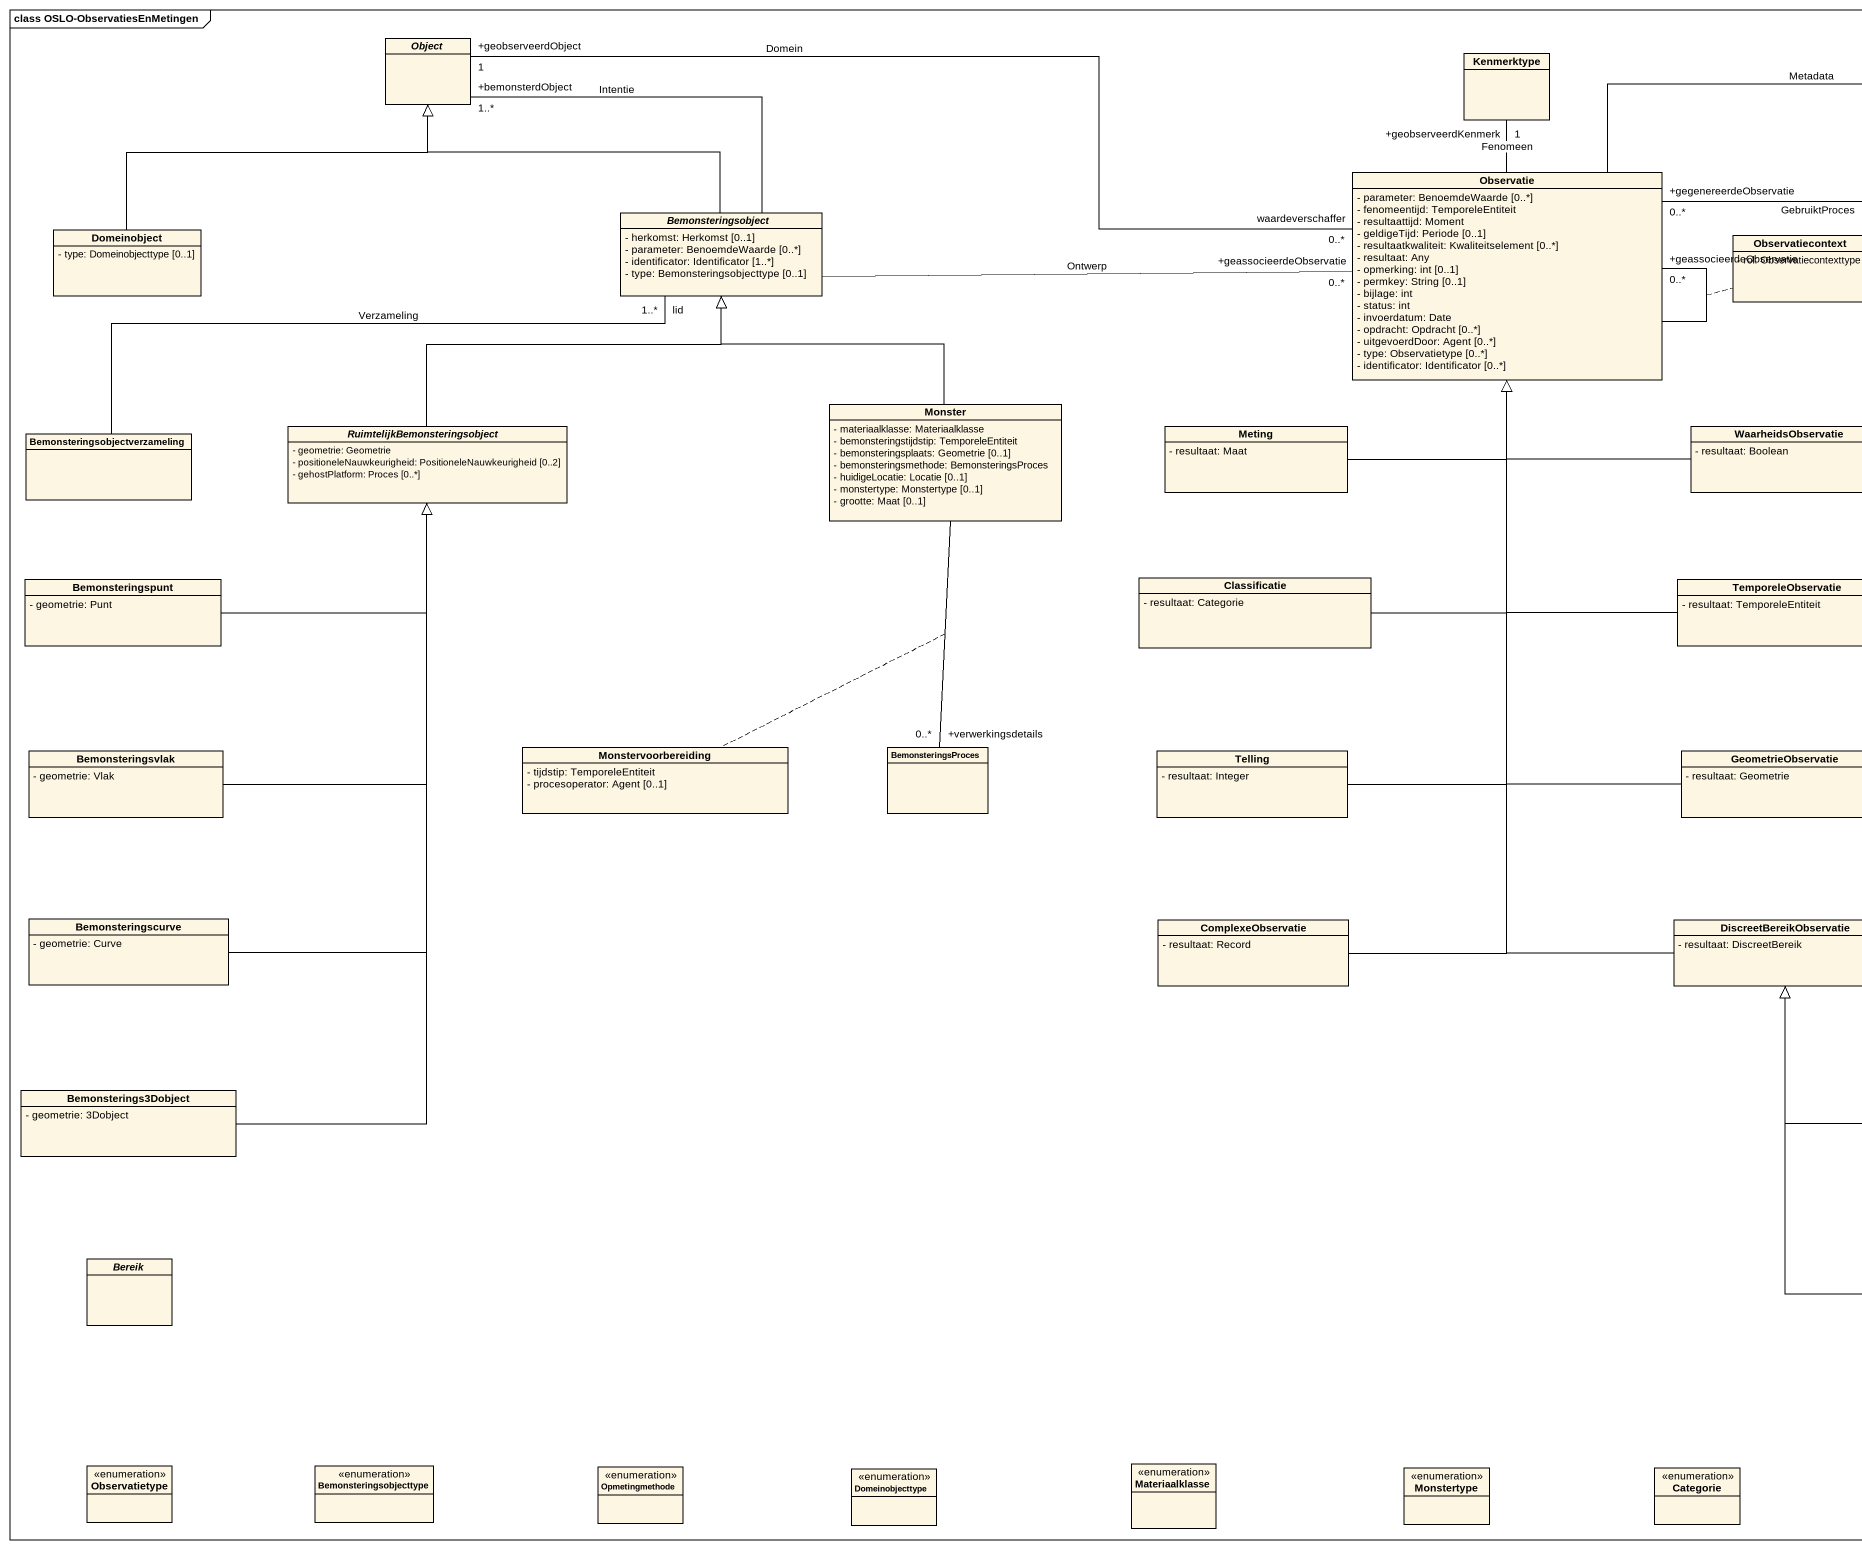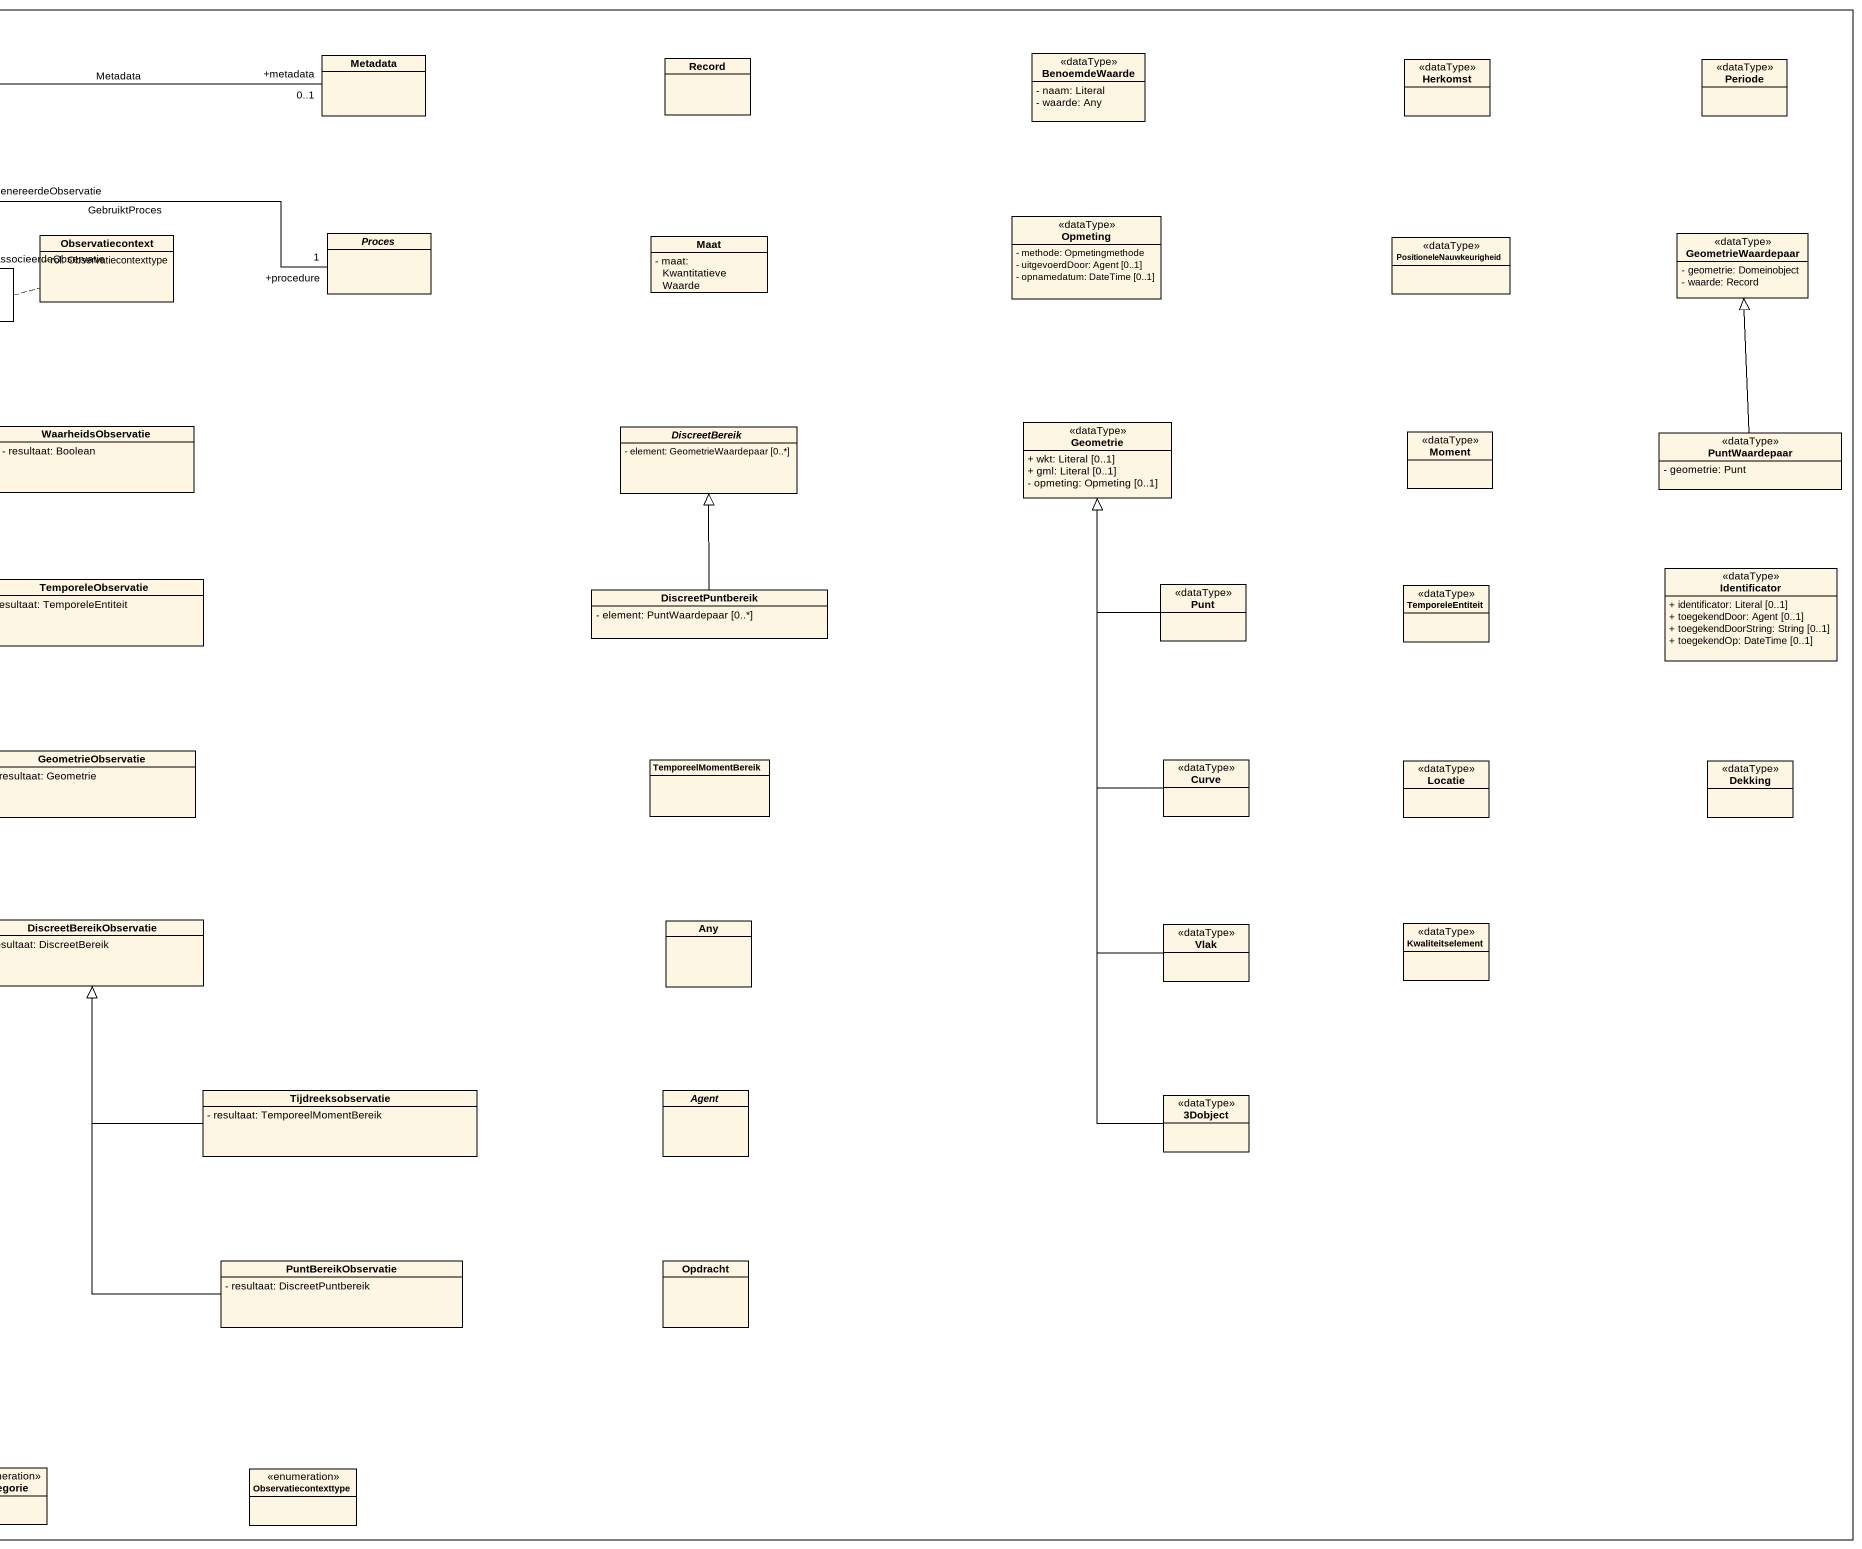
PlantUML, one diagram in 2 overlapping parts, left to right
@startuml
mainframe class OSLO-ObservatiesEnMetingen
hide circle
hide empty members
skinparam classAttributeIconSize 0
abstract class "Object" as Object_
class Kenmerktype
class Metadata
class "Record" as Record_
class BenoemdeWaarde <<dataType>> {
  - naam: Literal
  - waarde: Any
}
class Herkomst <<dataType>>
class Periode <<dataType>>
class Observatie {
  - parameter: BenoemdeWaarde [0..*]
  - fenomeentijd: TemporeleEntiteit
  - resultaattijd: Moment
  - geldigeTijd: Periode [0..1]
  - resultaatkwaliteit: Kwaliteitselement [0..*]
  - resultaat: Any
  - opmerking: int [0..1]
  - permkey: String [0..1]
  - bijlage: int
  - status: int
  - invoerdatum: Date
  - opdracht: Opdracht [0..*]
  - uitgevoerdDoor: Agent [0..*]
  - type: Observatietype [0..*]
  - identificator: Identificator [0..*]
}
class Domeinobject {
  - type: Domeinobjecttype [0..1]
}
abstract class Bemonsteringsobject {
  - herkomst: Herkomst [0..1]
  - parameter: BenoemdeWaarde [0..*]
  - identificator: Identificator [1..*]
  - type: Bemonsteringsobjecttype [0..1]
}
class Observatiecontext {
  - rol: Observatiecontexttype
}
abstract class Proces
class Maat {
  - maat: KwantitatieveWaarde
}
class Opmeting <<dataType>> {
  - methode: Opmetingmethode
  - uitgevoerdDoor: Agent [0..1]
  - opnamedatum: DateTime [0..1]
}
class PositioneleNauwkeurigheid <<dataType>>
class GeometrieWaardepaar <<dataType>> {
  - geometrie: Domeinobject
  - waarde: Record
}
class Monster {
  - materiaalklasse: Materiaalklasse
  - bemonsteringstijdstip: TemporeleEntiteit
  - bemonsteringsplaats: Geometrie [0..1]
  - bemonsteringsmethode: BemonsteringsProces
  - huidigeLocatie: Locatie [0..1]
  - monstertype: Monstertype [0..1]
  - grootte: Maat [0..1]
}
class Geometrie <<dataType>> {
  + wkt: Literal [0..1]
  + gml: Literal [0..1]
  - opmeting: Opmeting [0..1]
}
class "Bemonsteringsobjectverzameling" as Bemonsteringsobjectverzameli
abstract class "RuimtelijkBemonsteringsobject" as RuimtelijkBemonsteringsobjec {
  - geometrie: Geometrie
  - positioneleNauwkeurigheid: PositioneleNauwkeurigheid [0..2]
  - gehostPlatform: Proces [0..*]
}
class Meting {
  - resultaat: Maat
}
class WaarheidsObservatie {
  - resultaat: Boolean
}
abstract class DiscreetBereik {
  - element: GeometrieWaardepaar [0..*]
}
class Moment <<dataType>>
class PuntWaardepaar <<dataType>> {
  - geometrie: Punt
}
class Bemonsteringspunt {
  - geometrie: Punt
}
class Classificatie {
  - resultaat: Categorie
}
class TemporeleObservatie {
  - resultaat: TemporeleEntiteit
}
class DiscreetPuntbereik {
  - element: PuntWaardepaar [0..*]
}
class Punt <<dataType>>
class TemporeleEntiteit <<dataType>>
class Identificator <<dataType>> {
  + identificator: Literal [0..1]
  + toegekendDoor: Agent [0..1]
  + toegekendDoorString: String [0..1]
  + toegekendOp: DateTime [0..1]
}
class Bemonsteringsvlak {
  - geometrie: Vlak
}
class Monstervoorbereiding {
  - tijdstip: TemporeleEntiteit
  - procesoperator: Agent [0..1]
}
class BemonsteringsProces
class Telling {
  - resultaat: Integer
}
class GeometrieObservatie {
  - resultaat: Geometrie
}
class TemporeelMomentBereik
class Curve <<dataType>>
class Locatie <<dataType>>
class Dekking <<dataType>>
class Bemonsteringscurve {
  - geometrie: Curve
}
class ComplexeObservatie {
  - resultaat: Record
}
class DiscreetBereikObservatie {
  - resultaat: DiscreetBereik
}
class Any
class Vlak <<dataType>>
class Kwaliteitselement <<dataType>>
class Bemonsterings3Dobject {
  - geometrie: 3Dobject
}
class Tijdreeksobservatie {
  - resultaat: TemporeelMomentBereik
}
abstract class "Agent" as Agent_
class "3Dobject" as c3Dobject <<dataType>>
abstract class Bereik
class PuntBereikObservatie {
  - resultaat: DiscreetPuntbereik
}
class Opdracht
enum Observatietype
enum Bemonsteringsobjecttype
enum Opmetingmethode
enum Domeinobjecttype
enum Materiaalklasse
enum Monstertype
enum Categorie
enum Observatiecontexttype
Object_ "+geobserveerdObject\n1" -right- "waardeverschaffer\n0..*" Observatie : Domein
Observatie -up- "+geobserveerdKenmerk\n1" Kenmerktype : Fenomeen
Observatie -right- "+metadata\n0..1" Metadata : Metadata
Observatie -- "+geassocieerdeObservatie\n0..*" Observatie
(Observatie, Observatie) .. Observatiecontext
Observatie "+gegenereerdeObservatie\n0..*" -right- "+procedure\n1" Proces : GebruiktProces
Domeinobject -up-|> Object_
Bemonsteringsobject -up-|> Object_
Bemonsteringsobject -up- "+bemonsterdObject\n1..*" Object_ : Intentie
Bemonsteringsobject -right- "+geassocieerdeObservatie\n0..*" Observatie : Ontwerp
Monster -up-|> Bemonsteringsobject
Monster -- "+verwerkingsdetails\n0..*" BemonsteringsProces
(Monster, BemonsteringsProces) .. Monstervoorbereiding
Bemonsteringsobjectverzameli -right- "lid\n1..*" Bemonsteringsobject : Verzameling
RuimtelijkBemonsteringsobjec -up-|> Bemonsteringsobject
Meting -up-|> Observatie
WaarheidsObservatie -up-|> Observatie
PuntWaardepaar -up-|> GeometrieWaardepaar
Bemonsteringspunt -right-|> RuimtelijkBemonsteringsobjec
Classificatie -up-|> Observatie
TemporeleObservatie -up-|> Observatie
DiscreetPuntbereik -up-|> DiscreetBereik
Punt -up-|> Geometrie
Bemonsteringsvlak -up-|> RuimtelijkBemonsteringsobjec
Telling -up-|> Observatie
GeometrieObservatie -up-|> Observatie
Curve -up-|> Geometrie
Bemonsteringscurve -up-|> RuimtelijkBemonsteringsobjec
ComplexeObservatie -up-|> Observatie
DiscreetBereikObservatie -up-|> Observatie
Vlak -up-|> Geometrie
Bemonsterings3Dobject -up-|> RuimtelijkBemonsteringsobjec
Tijdreeksobservatie -up-|> DiscreetBereikObservatie
c3Dobject -up-|> Geometrie
PuntBereikObservatie -up-|> DiscreetBereikObservatie
@enduml
